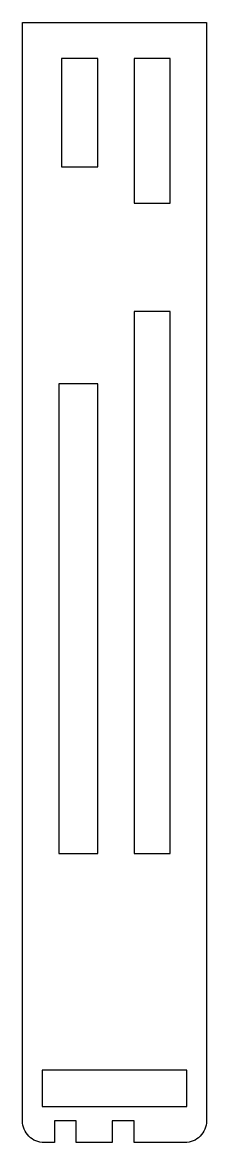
# Model space of a CAD drawing. Header units: millimetres. Extents: x -8 to 18, y -10 to 145.
import ezdxf

# ---------------------------------------------------------------- set-up
doc = ezdxf.new("R2010")
doc.units = ezdxf.units.MM
doc.layers.get('0').update_dxf_attribs({"linetype": 'CONTINUOUS'})

msp = doc.modelspace()

# ---------------------------------------------------------------- linework, layer by layer
msp.add_lwpolyline([(-4.7, -10, -0.414214), (-7.7, -7), (-7.7, 145), (17.7, 145), (17.7, -7, -0.414214), (14.7, -10), (7.7, -10), (7.7, -7), (4.7, -7), (4.7, -10), (-0.3, -10), (-0.3, -7), (-3.3, -7), (-3.3, -10)], format="xyb", close=True)
for points in [[(-2.3, 125), (2.7, 125), (2.7, 140), (-2.3, 140)], [(12.7, 140), (7.7, 140), (7.7, 120), (12.7, 120)], [(12.7, 105), (7.7, 105), (7.7, 30), (12.7, 30)], [(2.7, 95), (-2.7, 95), (-2.7, 30), (2.7, 30)], [(-5, -5), (15, -5), (15, 0), (-5, 0)]]:
    msp.add_lwpolyline(points, close=True)

doc.saveas('drawing.dxf')
